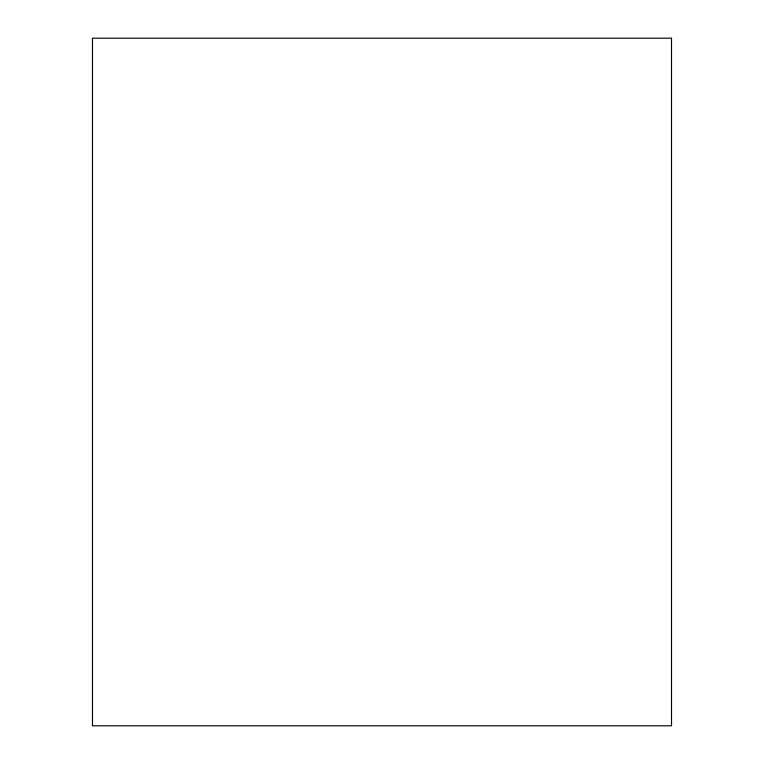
<?xml version="1.0" encoding="UTF-8"?>
<svg xmlns="http://www.w3.org/2000/svg" width="764" height="764" viewBox="0 0 764 764"><rect width="100%" height="100%" fill="white"/><g stroke="black" fill="none" stroke-linecap="round" stroke-linejoin="round"><path stroke-width="1.15" d="M671.518 38.2L92.482 38.2L92.482 725.8L671.518 725.8L671.518 38.2"/></g></svg>
